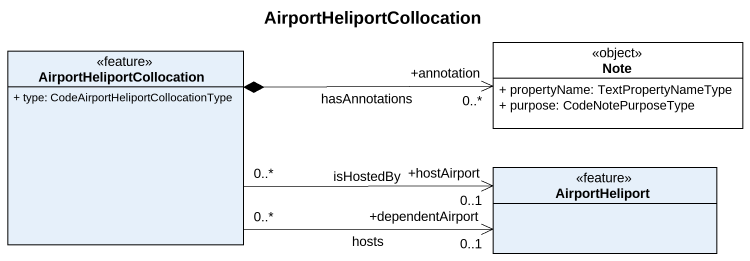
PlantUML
@startuml
title AirportHeliportCollocation
hide circle
hide empty members
skinparam classAttributeIconSize 0
class "Note" as Note_ <<object>> #FFFFFF {
  + propertyName: TextPropertyNameType
  + purpose: CodeNotePurposeType
}
class AirportHeliportCollocation <<feature>> {
  + type: CodeAirportHeliportCollocationType
}
class AirportHeliport <<feature>>
AirportHeliportCollocation *-right-> "+annotation\n0..*" Note_ : hasAnnotations
AirportHeliportCollocation "0..*" -right-> "+hostAirport\n0..1" AirportHeliport : isHostedBy
AirportHeliportCollocation "0..*" -right-> "+dependentAirport\n0..1" AirportHeliport : hosts
@enduml
